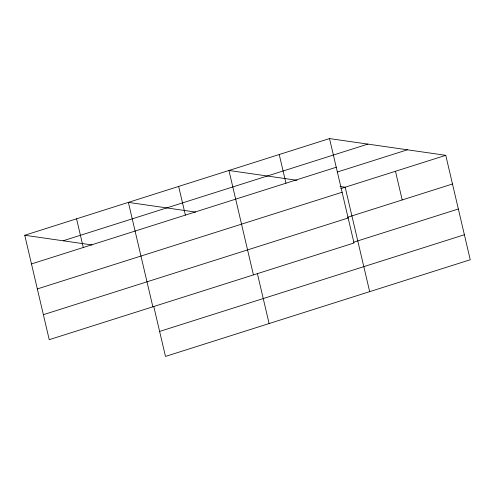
<?xml version="1.0" encoding="UTF-8"?>
<svg xmlns="http://www.w3.org/2000/svg" width="495" height="495" viewBox="0 0 495 495"><rect width="100%" height="100%" fill="white"/><g stroke="black" fill="none" stroke-linecap="round" stroke-linejoin="round"><path stroke-width="0.74" d="M329.515 138.575L354.005 242.996L49.24 339.675L24.75 235.255L329.515 138.575L445.76 155.325L470.25 259.745L165.485 356.425L153.753 306.411M63.113 240.78L367.878 144.101M31.476 263.934L336.241 167.254M337.435 171.988L407.397 149.799M340.814 188.614L445.76 155.325M37.342 288.925L342.107 192.252M347.539 217.293L452.486 183.998M43.381 314.684L348.146 218.004M353.399 242.284L458.345 208.995M159.619 331.427L464.384 234.748M296.944 180.279L228.944 170.478L253.434 274.904M340.022 186.485L345.188 187.228L369.678 291.648M195.612 212.07L128.372 202.387L152.862 306.807M24.75 235.255L91.99 244.945M395.474 171.276L402.2 199.949M279.229 154.527L285.955 183.206M257.375 273.537L269.107 323.551M178.658 186.429L185.384 215.108M76.558 218.821L83.284 247.494"/></g></svg>
